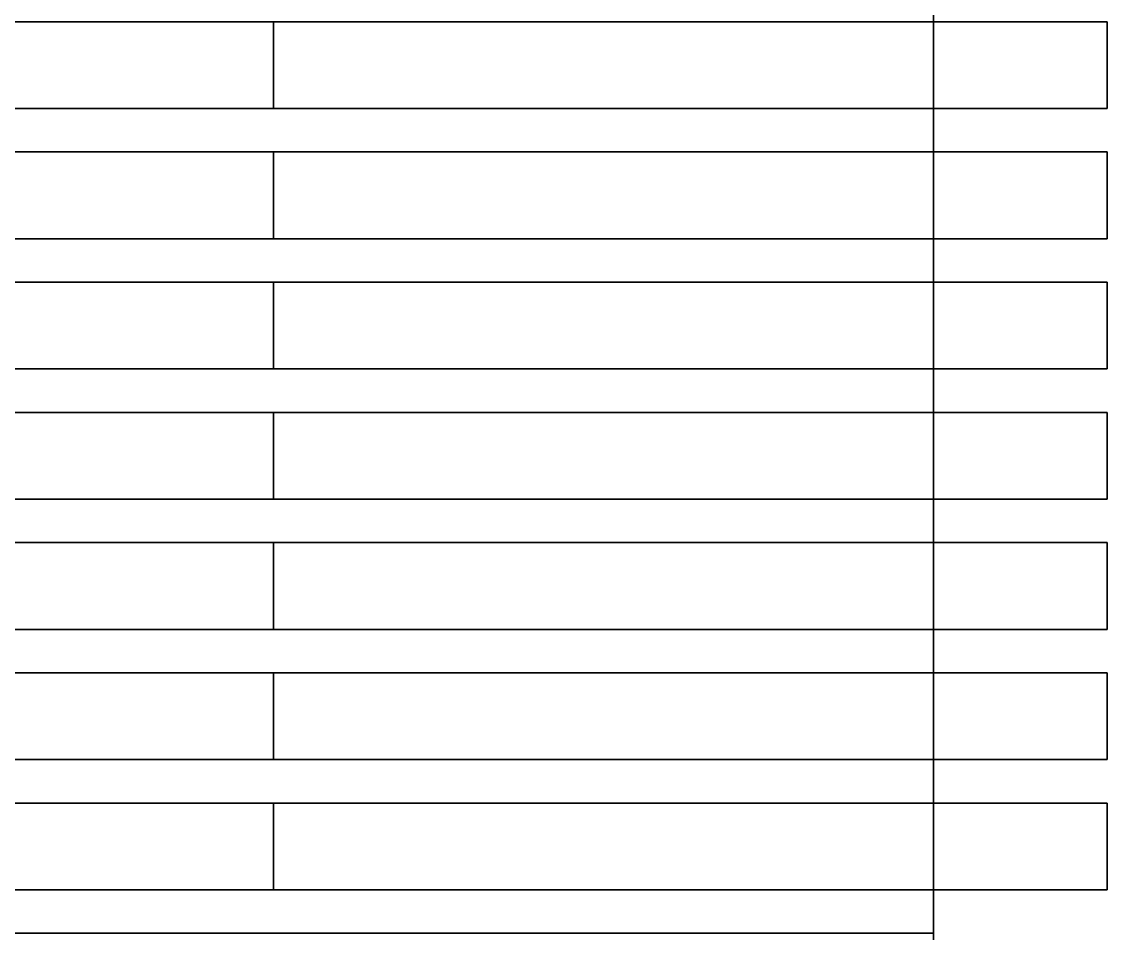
# Model space of a CAD drawing. Header units: millimetres. Extents: x -20 to 230, y 0 to 446.
# Drawn here: x 105 to 230, y 168 to 273 of the extents above; entities that cross this region are included whole.
import ezdxf

# ---------------------------------------------------------------- set-up
doc = ezdxf.new("R2010")
doc.units = ezdxf.units.MM
for name, color, linetype, plot in [('10', 135, 'Continuous', False), ('14', 155, 'Continuous', False), ('15', 254, 'Continuous', False), ('16', 201, 'Continuous', False), ('Letra', 250, 'Continuous', False)]:
    doc.layers.add(name, color=color, linetype=linetype, plot=plot)
for name, color, linetype in [('11', 148, 'Continuous'), ('12', 141, 'Continuous'), ('13', 143, 'Continuous'), ('Caixa', 250, 'Continuous')]:
    doc.layers.add(name, color=color, linetype=linetype)

# ---------------------------------------------------------------- blocks, each defined once
blk = doc.blocks.new('2')
at = {"layer": 'Letra', "invisible_edges": 15}
for points in [[(210, -477.5, 130), (151.31, -477.5, 130), (151.31, -76, 130), (210, -76, 130)], [(67.52, -246.67, 130), (151.31, -246.67, 130), (151.31, -214.72, 130), (67.52, -214.72, 130)], [(88.77, -246.67, 130), (88.77, -247.96, 130), (91.67, -248.19, 130), (151.31, -248.19, 130)], [(151.31, -248.19, 130), (151.31, -246.67, 130), (88.77, -246.67, 130)], [(97.05, -266.76, 130), (151.31, -266.76, 130), (151.31, -248.19, 130), (97.83, -265.15, 130)], [(97.83, -265.15, 130), (98.58, -262.7, 130), (98.88, -259.71, 130), (151.31, -248.19, 130)], [(98.88, -259.71, 130), (98.65, -257.31, 130), (98.65, -248.19, 130), (151.31, -248.19, 130)], [(88.81, -274.88, 130), (87.41, -273.16, 130), (97.05, -266.76, 130), (151.31, -266.76, 130)], [(88.81, -274.88, 130), (89.89, -276.96, 130), (90.67, -279.19, 130), (151.31, -266.76, 130)], [(151.31, -283.97, 130), (151.31, -266.76, 130), (90.67, -279.19, 130)], [(90.67, -279.19, 130), (90.9, -281.76, 130), (90.57, -283.97, 130), (151.31, -283.97, 130)], [(90.57, -283.97, 130), (89.76, -286.11, 130), (88.6, -288.17, 130), (151.31, -288.17, 130)], [(151.31, -288.17, 130), (151.31, -283.97, 130), (90.57, -283.97, 130)], [(99.63, -296.1, 130), (88.6, -288.17, 130), (151.31, -288.17, 130), (151.31, -302.47, 130)], [(151.31, -302.47, 130), (99.63, -296.1, 130), (99.63, -302.47, 130), (151.31, -302.47, 130)], [(151.31, -302.47, 130), (90.46, -302.47, 130), (90.86, -336.07, 130), (151.31, -336.07, 130)]]:
    blk.add_3dface(points, dxfattribs=at)

msp = doc.modelspace()

# ---------------------------------------------------------------- linework, layer by layer
at = {"layer": '10'}
for points in [[(134, 173, 115), (134, 183, 115), (230, 183, 115), (230, 173, 115)], [(134, 183, 115), (134, 183, 15), (230, 183, 15), (230, 183, 115)], [(134, 173, 15), (134, 183, 15), (230, 183, 15), (230, 173, 15)], [(134, 173, 115), (134, 183, 115), (134, 183, 15), (134, 173, 15)], [(230, 173, 115), (230, 183, 115), (230, 183, 15), (230, 173, 15)], [(134, 173, 115), (134, 173, 15), (230, 173, 15), (230, 173, 115)]]:
    msp.add_3dface(points, dxfattribs=at)
at = {"layer": '11'}
for points in [[(134, 188, 115), (134, 198, 115), (230, 198, 115), (230, 188, 115)], [(134, 198, 115), (134, 198, 15), (230, 198, 15), (230, 198, 115)], [(134, 188, 15), (134, 198, 15), (230, 198, 15), (230, 188, 15)], [(134, 188, 115), (134, 198, 115), (134, 198, 15), (134, 188, 15)], [(230, 188, 115), (230, 198, 115), (230, 198, 15), (230, 188, 15)], [(134, 188, 115), (134, 188, 15), (230, 188, 15), (230, 188, 115)]]:
    msp.add_3dface(points, dxfattribs=at)
at = {"layer": '12'}
for points in [[(134, 203, 115), (134, 213, 115), (230, 213, 115), (230, 203, 115)], [(134, 213, 115), (134, 213, 15), (230, 213, 15), (230, 213, 115)], [(134, 203, 15), (134, 213, 15), (230, 213, 15), (230, 203, 15)], [(134, 203, 115), (134, 213, 115), (134, 213, 15), (134, 203, 15)], [(230, 203, 115), (230, 213, 115), (230, 213, 15), (230, 203, 15)], [(134, 203, 115), (134, 203, 15), (230, 203, 15), (230, 203, 115)]]:
    msp.add_3dface(points, dxfattribs=at)
at = {"layer": '13'}
for points in [[(134, 218, 115), (134, 228, 115), (230, 228, 115), (230, 218, 115)], [(134, 228, 115), (134, 228, 15), (230, 228, 15), (230, 228, 115)], [(134, 218, 15), (134, 228, 15), (230, 228, 15), (230, 218, 15)], [(134, 218, 115), (134, 228, 115), (134, 228, 15), (134, 218, 15)], [(230, 218, 115), (230, 228, 115), (230, 228, 15), (230, 218, 15)], [(134, 218, 115), (134, 218, 15), (230, 218, 15), (230, 218, 115)]]:
    msp.add_3dface(points, dxfattribs=at)
at = {"layer": '14'}
for points in [[(134, 233, 115), (134, 243, 115), (230, 243, 115), (230, 233, 115)], [(134, 243, 115), (134, 243, 15), (230, 243, 15), (230, 243, 115)], [(134, 233, 15), (134, 243, 15), (230, 243, 15), (230, 233, 15)], [(134, 233, 115), (134, 243, 115), (134, 243, 15), (134, 233, 15)], [(230, 233, 115), (230, 243, 115), (230, 243, 15), (230, 233, 15)], [(134, 233, 115), (134, 233, 15), (230, 233, 15), (230, 233, 115)]]:
    msp.add_3dface(points, dxfattribs=at)
at = {"layer": '15'}
for points in [[(134, 248, 115), (134, 258, 115), (230, 258, 115), (230, 248, 115)], [(134, 258, 115), (134, 258, 15), (230, 258, 15), (230, 258, 115)], [(134, 248, 15), (134, 258, 15), (230, 258, 15), (230, 248, 15)], [(134, 248, 115), (134, 258, 115), (134, 258, 15), (134, 248, 15)], [(230, 248, 115), (230, 258, 115), (230, 258, 15), (230, 248, 15)], [(134, 248, 115), (134, 248, 15), (230, 248, 15), (230, 248, 115)]]:
    msp.add_3dface(points, dxfattribs=at)
at = {"layer": '16'}
for points in [[(134, 263, 115), (134, 273, 115), (230, 273, 115), (230, 263, 115)], [(134, 273, 115), (134, 273, 15), (230, 273, 15), (230, 273, 115)], [(134, 263, 15), (134, 273, 15), (230, 273, 15), (230, 263, 15)], [(134, 263, 115), (134, 273, 115), (134, 273, 15), (134, 263, 15)], [(230, 263, 115), (230, 273, 115), (230, 273, 15), (230, 263, 15)], [(134, 263, 115), (134, 263, 15), (230, 263, 15), (230, 263, 115)]]:
    msp.add_3dface(points, dxfattribs=at)
at = {"layer": 'Caixa'}
for points in [[(0, 446), (0, 0), (210, 0), (210, 446)], [(0, 273, 115), (0, 263, 115), (210, 263, 115), (210, 273, 115)], [(210, 273, 15), (210, 263, 15), (0, 263, 15), (0, 273, 15)], [(210, 258, 112), (210, 263, 112), (0, 263, 112), (0, 258, 112)], [(0, 263, 115), (0, 263, 112), (210, 263, 112), (210, 263, 115)], [(0, 258, 18), (0, 263, 18), (210, 263, 18), (210, 258, 18)], [(210, 263, 15), (210, 263, 18), (0, 263, 18), (0, 263, 15)], [(0, 258, 112), (0, 258, 115), (210, 258, 115), (210, 258, 112)], [(0, 258, 115), (0, 248, 115), (210, 248, 115), (210, 258, 115)], [(210, 258, 18), (210, 258, 15), (0, 258, 15), (0, 258, 18)], [(210, 258, 15), (210, 248, 15), (0, 248, 15), (0, 258, 15)], [(210, 243, 112), (210, 248, 112), (0, 248, 112), (0, 243, 112)], [(0, 248, 115), (0, 248, 112), (210, 248, 112), (210, 248, 115)], [(0, 243, 18), (0, 248, 18), (210, 248, 18), (210, 243, 18)], [(210, 248, 15), (210, 248, 18), (0, 248, 18), (0, 248, 15)], [(0, 243, 112), (0, 243, 115), (210, 243, 115), (210, 243, 112)], [(0, 243, 115), (0, 233, 115), (210, 233, 115), (210, 243, 115)], [(210, 243, 18), (210, 243, 15), (0, 243, 15), (0, 243, 18)], [(210, 243, 15), (210, 233, 15), (0, 233, 15), (0, 243, 15)], [(210, 228, 112), (210, 233, 112), (0, 233, 112), (0, 228, 112)], [(0, 233, 115), (0, 233, 112), (210, 233, 112), (210, 233, 115)], [(0, 228, 18), (0, 233, 18), (210, 233, 18), (210, 228, 18)], [(210, 233, 15), (210, 233, 18), (0, 233, 18), (0, 233, 15)], [(0, 228, 112), (0, 228, 115), (210, 228, 115), (210, 228, 112)], [(0, 228, 115), (0, 218, 115), (210, 218, 115), (210, 228, 115)], [(210, 228, 18), (210, 228, 15), (0, 228, 15), (0, 228, 18)], [(210, 228, 15), (210, 218, 15), (0, 218, 15), (0, 228, 15)], [(210, 213, 112), (210, 218, 112), (0, 218, 112), (0, 213, 112)], [(0, 218, 115), (0, 218, 112), (210, 218, 112), (210, 218, 115)], [(0, 213, 18), (0, 218, 18), (210, 218, 18), (210, 213, 18)], [(210, 218, 15), (210, 218, 18), (0, 218, 18), (0, 218, 15)], [(0, 213, 112), (0, 213, 115), (210, 213, 115), (210, 213, 112)], [(0, 213, 115), (0, 203, 115), (210, 203, 115), (210, 213, 115)], [(210, 213, 18), (210, 213, 15), (0, 213, 15), (0, 213, 18)], [(210, 213, 15), (210, 203, 15), (0, 203, 15), (0, 213, 15)], [(210, 198, 112), (210, 203, 112), (0, 203, 112), (0, 198, 112)], [(0, 203, 115), (0, 203, 112), (210, 203, 112), (210, 203, 115)], [(0, 198, 18), (0, 203, 18), (210, 203, 18), (210, 198, 18)], [(210, 203, 15), (210, 203, 18), (0, 203, 18), (0, 203, 15)], [(0, 198, 112), (0, 198, 115), (210, 198, 115), (210, 198, 112)], [(0, 198, 115), (0, 188, 115), (210, 188, 115), (210, 198, 115)], [(210, 198, 18), (210, 198, 15), (0, 198, 15), (0, 198, 18)], [(210, 198, 15), (210, 188, 15), (0, 188, 15), (0, 198, 15)], [(210, 183, 112), (210, 188, 112), (0, 188, 112), (0, 183, 112)], [(0, 188, 115), (0, 188, 112), (210, 188, 112), (210, 188, 115)], [(0, 183, 18), (0, 188, 18), (210, 188, 18), (210, 183, 18)], [(210, 188, 15), (210, 188, 18), (0, 188, 18), (0, 188, 15)], [(0, 183, 112), (0, 183, 115), (210, 183, 115), (210, 183, 112)], [(0, 183, 115), (0, 173, 115), (210, 173, 115), (210, 183, 115)], [(210, 183, 18), (210, 183, 15), (0, 183, 15), (0, 183, 18)], [(210, 183, 15), (210, 173, 15), (0, 173, 15), (0, 183, 15)], [(210, 168, 112), (210, 173, 112), (0, 173, 112), (0, 168, 112)], [(0, 173, 115), (0, 173, 112), (210, 173, 112), (210, 173, 115)], [(0, 168, 18), (0, 173, 18), (210, 173, 18), (210, 168, 18)], [(210, 173, 15), (210, 173, 18), (0, 173, 18), (0, 173, 15)], [(0, 168, 112), (0, 168, 115), (210, 168, 115), (210, 168, 112)], [(0, 168, 115), (0, 158, 115), (210, 158, 115), (210, 168, 115)], [(210, 168, 18), (210, 168, 15), (0, 168, 15), (0, 168, 18)], [(210, 168, 15), (210, 158, 15), (0, 158, 15), (0, 168, 15)]]:
    msp.add_3dface(points, dxfattribs=at)
for points, invisible_edges in [([(114, 18, 15), (114, 18, 115), (114, 428, 115), (114, 428, 15)], 15), ([(210, 278), (210, 273), (210, 273, 15), (210, 278, 15)], 14), ([(210, 278, 15), (210, 273, 15), (210, 273), (210, 278)], 11), ([(210, 273, 115), (210, 273, 130), (210, 263, 130), (210, 263, 115)], 5), ([(210, 263, 115), (210, 263, 130), (210, 273, 130), (210, 273, 115)], 5), ([(210, 273, 15), (210, 273), (210, 263), (210, 263, 15)], 5), ([(210, 263, 15), (210, 263), (210, 273), (210, 273, 15)], 5), ([(210, 263, 130), (210, 258, 130), (210, 258, 115), (210, 263, 115)], 14), ([(210, 263, 112), (210, 258, 112), (210, 258, 115), (210, 263, 115)], 4), ([(210, 263, 115), (210, 258, 115), (210, 258, 130), (210, 263, 130)], 11), ([(210, 263, 115), (210, 258, 115), (210, 258, 112), (210, 263, 112)], 1), ([(210, 263), (210, 258), (210, 258, 15), (210, 263, 15)], 14), ([(210, 263, 18), (210, 258, 18), (210, 258, 15), (210, 263, 15)], 4), ([(210, 263, 15), (210, 258, 15), (210, 258), (210, 263)], 11), ([(210, 263, 15), (210, 258, 15), (210, 258, 18), (210, 263, 18)], 1), ([(210, 258, 115), (210, 258, 130), (210, 248, 130), (210, 248, 115)], 5), ([(210, 248, 115), (210, 248, 130), (210, 258, 130), (210, 258, 115)], 5), ([(210, 258, 15), (210, 258), (210, 248), (210, 248, 15)], 5), ([(210, 248, 15), (210, 248), (210, 258), (210, 258, 15)], 5), ([(210, 248, 130), (210, 243, 130), (210, 243, 115), (210, 248, 115)], 14), ([(210, 248, 112), (210, 243, 112), (210, 243, 115), (210, 248, 115)], 4), ([(210, 248, 115), (210, 243, 115), (210, 243, 130), (210, 248, 130)], 11), ([(210, 248, 115), (210, 243, 115), (210, 243, 112), (210, 248, 112)], 1), ([(210, 248), (210, 243), (210, 243, 15), (210, 248, 15)], 14), ([(210, 248, 18), (210, 243, 18), (210, 243, 15), (210, 248, 15)], 4), ([(210, 248, 15), (210, 243, 15), (210, 243), (210, 248)], 11), ([(210, 248, 15), (210, 243, 15), (210, 243, 18), (210, 248, 18)], 1), ([(210, 243, 115), (210, 243, 130), (210, 233, 130), (210, 233, 115)], 5), ([(210, 233, 115), (210, 233, 130), (210, 243, 130), (210, 243, 115)], 5), ([(210, 243, 15), (210, 243), (210, 233), (210, 233, 15)], 5), ([(210, 233, 15), (210, 233), (210, 243), (210, 243, 15)], 5), ([(210, 233, 130), (210, 228, 130), (210, 228, 115), (210, 233, 115)], 14), ([(210, 233, 112), (210, 228, 112), (210, 228, 115), (210, 233, 115)], 4), ([(210, 233, 115), (210, 228, 115), (210, 228, 130), (210, 233, 130)], 11), ([(210, 233, 115), (210, 228, 115), (210, 228, 112), (210, 233, 112)], 1), ([(210, 233), (210, 228), (210, 228, 15), (210, 233, 15)], 14), ([(210, 233, 18), (210, 228, 18), (210, 228, 15), (210, 233, 15)], 4), ([(210, 233, 15), (210, 228, 15), (210, 228), (210, 233)], 11), ([(210, 233, 15), (210, 228, 15), (210, 228, 18), (210, 233, 18)], 1), ([(210, 228, 115), (210, 228, 130), (210, 218, 130), (210, 218, 115)], 5), ([(210, 218, 115), (210, 218, 130), (210, 228, 130), (210, 228, 115)], 5), ([(210, 228, 15), (210, 228), (210, 218), (210, 218, 15)], 5), ([(210, 218, 15), (210, 218), (210, 228), (210, 228, 15)], 5), ([(210, 218, 130), (210, 213, 130), (210, 213, 115), (210, 218, 115)], 14), ([(210, 218, 112), (210, 213, 112), (210, 213, 115), (210, 218, 115)], 4), ([(210, 218, 115), (210, 213, 115), (210, 213, 130), (210, 218, 130)], 11), ([(210, 218, 115), (210, 213, 115), (210, 213, 112), (210, 218, 112)], 1), ([(210, 218), (210, 213), (210, 213, 15), (210, 218, 15)], 14), ([(210, 218, 18), (210, 213, 18), (210, 213, 15), (210, 218, 15)], 4), ([(210, 218, 15), (210, 213, 15), (210, 213), (210, 218)], 11), ([(210, 218, 15), (210, 213, 15), (210, 213, 18), (210, 218, 18)], 1), ([(210, 213, 115), (210, 213, 130), (210, 203, 130), (210, 203, 115)], 5), ([(210, 203, 115), (210, 203, 130), (210, 213, 130), (210, 213, 115)], 5), ([(210, 213, 15), (210, 213), (210, 203), (210, 203, 15)], 5), ([(210, 203, 15), (210, 203), (210, 213), (210, 213, 15)], 5), ([(210, 203, 130), (210, 198, 130), (210, 198, 115), (210, 203, 115)], 14), ([(210, 203, 112), (210, 198, 112), (210, 198, 115), (210, 203, 115)], 4), ([(210, 203, 115), (210, 198, 115), (210, 198, 130), (210, 203, 130)], 11), ([(210, 203, 115), (210, 198, 115), (210, 198, 112), (210, 203, 112)], 1), ([(210, 203), (210, 198), (210, 198, 15), (210, 203, 15)], 14), ([(210, 203, 18), (210, 198, 18), (210, 198, 15), (210, 203, 15)], 4), ([(210, 203, 15), (210, 198, 15), (210, 198), (210, 203)], 11), ([(210, 203, 15), (210, 198, 15), (210, 198, 18), (210, 203, 18)], 1), ([(210, 198, 115), (210, 198, 130), (210, 188, 130), (210, 188, 115)], 5), ([(210, 188, 115), (210, 188, 130), (210, 198, 130), (210, 198, 115)], 5), ([(210, 198, 15), (210, 198), (210, 188), (210, 188, 15)], 5), ([(210, 188, 15), (210, 188), (210, 198), (210, 198, 15)], 5), ([(210, 188, 130), (210, 183, 130), (210, 183, 115), (210, 188, 115)], 14), ([(210, 188, 112), (210, 183, 112), (210, 183, 115), (210, 188, 115)], 4), ([(210, 188, 115), (210, 183, 115), (210, 183, 130), (210, 188, 130)], 11), ([(210, 188, 115), (210, 183, 115), (210, 183, 112), (210, 188, 112)], 1), ([(210, 188), (210, 183), (210, 183, 15), (210, 188, 15)], 14), ([(210, 188, 18), (210, 183, 18), (210, 183, 15), (210, 188, 15)], 4), ([(210, 188, 15), (210, 183, 15), (210, 183), (210, 188)], 11), ([(210, 188, 15), (210, 183, 15), (210, 183, 18), (210, 188, 18)], 1), ([(210, 183, 115), (210, 183, 130), (210, 173, 130), (210, 173, 115)], 5), ([(210, 173, 115), (210, 173, 130), (210, 183, 130), (210, 183, 115)], 5), ([(210, 183, 15), (210, 183), (210, 173), (210, 173, 15)], 5), ([(210, 173, 15), (210, 173), (210, 183), (210, 183, 15)], 5), ([(210, 173, 130), (210, 168, 130), (210, 168, 115), (210, 173, 115)], 14), ([(210, 173, 112), (210, 168, 112), (210, 168, 115), (210, 173, 115)], 4), ([(210, 173, 115), (210, 168, 115), (210, 168, 130), (210, 173, 130)], 11), ([(210, 173, 115), (210, 168, 115), (210, 168, 112), (210, 173, 112)], 1), ([(210, 173), (210, 168), (210, 168, 15), (210, 173, 15)], 14), ([(210, 173, 18), (210, 168, 18), (210, 168, 15), (210, 173, 15)], 4), ([(210, 173, 15), (210, 168, 15), (210, 168), (210, 173)], 11), ([(210, 173, 15), (210, 168, 15), (210, 168, 18), (210, 173, 18)], 1), ([(210, 168, 115), (210, 168, 130), (210, 158, 130), (210, 158, 115)], 5), ([(210, 158, 115), (210, 158, 130), (210, 168, 130), (210, 168, 115)], 5), ([(210, 168, 15), (210, 168), (210, 158), (210, 158, 15)], 5), ([(210, 158, 15), (210, 158), (210, 168), (210, 168, 15)], 5)]:
    msp.add_3dface(points, dxfattribs=dict(at, invisible_edges=invisible_edges))

# ---------------------------------------------------------------- block references
at = {"layer": 'Letra'}
msp.add_blockref('2', (0, 500), dxfattribs=at)

doc.saveas('drawing.dxf')
